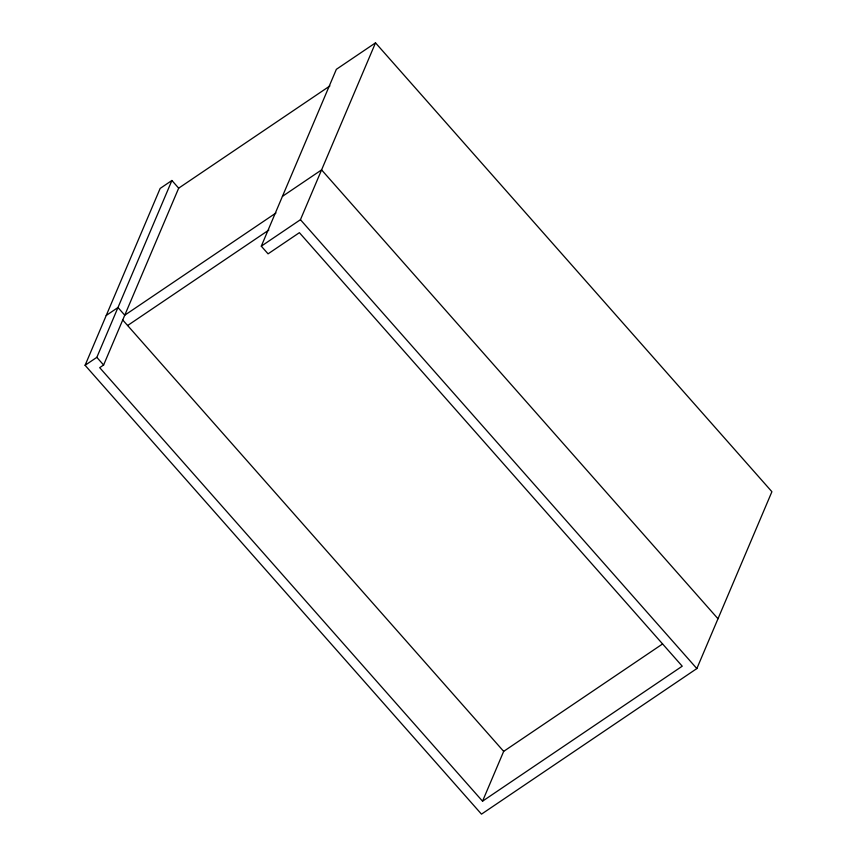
<?xml version="1.0" encoding="UTF-8"?>
<svg xmlns="http://www.w3.org/2000/svg" width="857" height="857" viewBox="0 0 857 857"><rect width="100%" height="100%" fill="white"/><g stroke="black" fill="none" stroke-linecap="round" stroke-linejoin="round"><path stroke-width="1.29" d="M85.089 365.286L160.152 188.433L171.903 180.484L178.674 188.165L103.611 365.018L99.691 367.664L482.534 801.188L682.236 666.189L299.393 232.675L268.07 253.843L261.289 246.173L336.362 69.321L375.516 42.85L771.911 491.714L696.848 668.567L481.484 814.15L85.089 365.286L96.83 357.348L171.903 180.484M261.289 246.173L300.443 219.703L375.516 42.85M482.534 801.188L503.68 751.364L662.557 643.971M178.674 188.165L329.891 85.946M106.236 315.462L117.977 307.524L124.758 315.194L275.965 212.986M282.435 196.36L321.589 169.89L717.995 618.754M127.618 325.521L268.841 230.051M300.443 219.703L696.848 668.567M122.53 319.757L503.68 751.364M96.83 357.348L103.611 365.018"/></g></svg>
